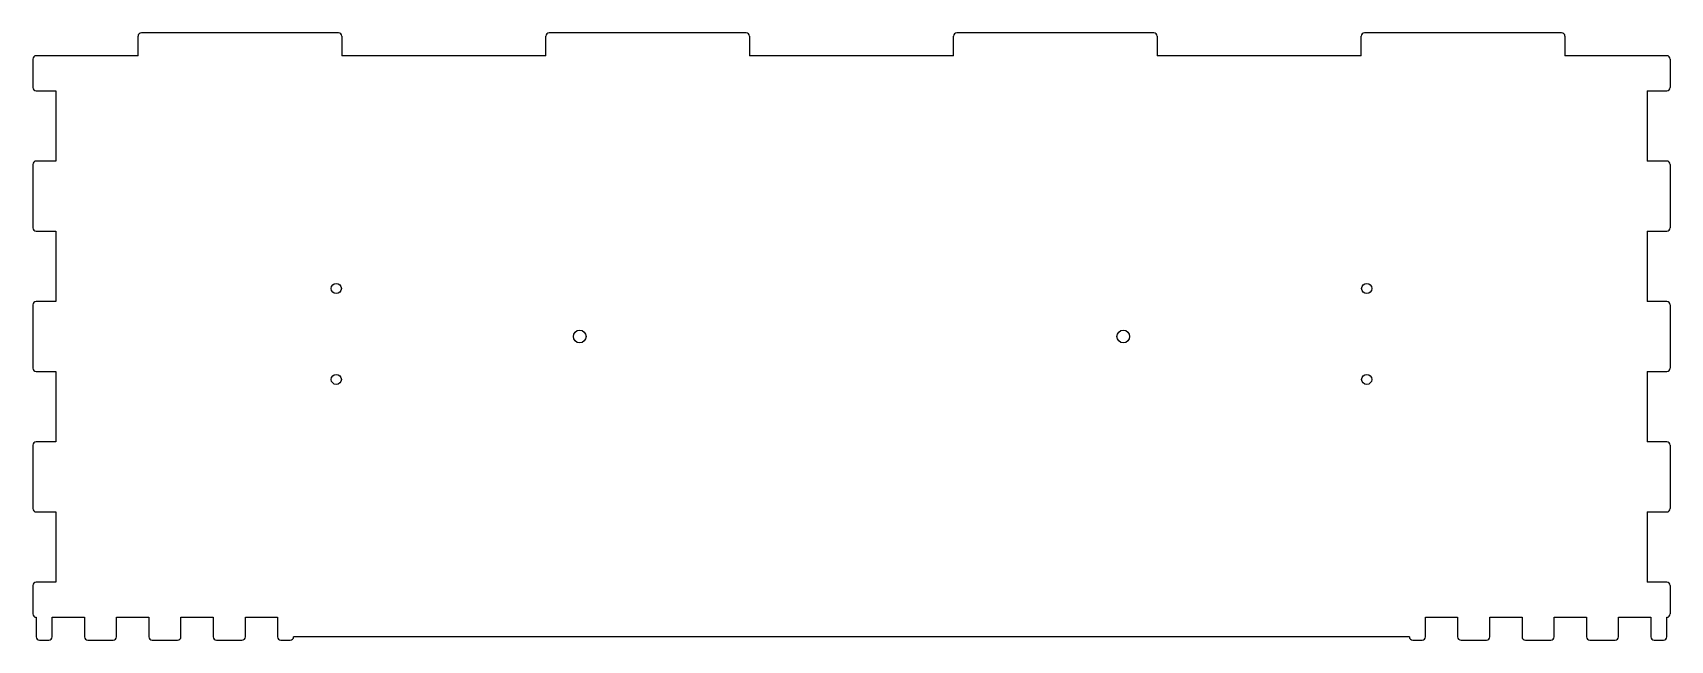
# Model space of a CAD drawing. Header units: millimetres. Extents: x 0 to 969, y 0 to 360.
import ezdxf

# ---------------------------------------------------------------- set-up
doc = ezdxf.new("R2010")
doc.units = ezdxf.units.MM
doc.layers.add('CutProfile', color=7, linetype='CONTINUOUS')

msp = doc.modelspace()

# ---------------------------------------------------------------- linework, layer by layer
at = {"layer": 'CutProfile'}
for p, q in [((180.975, 359.6), (64.325, 359.6)), ((422.275, 359.6), (305.625, 359.6)), ((663.575, 359.6), (546.925, 359.6)), ((904.875, 359.6), (788.225, 359.6)), ((62.325, 346), (62.325, 357.6)), ((182.975, 357.6), (182.975, 346)), ((303.625, 346), (303.625, 357.6)), ((424.275, 357.6), (424.275, 346)), ((544.925, 346), (544.925, 357.6)), ((665.575, 357.6), (665.575, 346)), ((786.225, 346), (786.225, 357.6)), ((906.875, 357.6), (906.875, 346)), ((0, 344), (0, 327.225)), ((62.325, 346), (2, 346)), ((303.625, 346), (182.975, 346)), ((544.925, 346), (424.275, 346)), ((786.225, 346), (665.575, 346)), ((967.2, 346), (906.875, 346)), ((969.2, 344), (969.2, 327.225)), ((2, 325.225), (13.6, 325.225)), ((13.6, 325.225), (13.6, 283.675)), ((955.6, 325.225), (967.2, 325.225)), ((955.6, 325.225), (955.6, 283.675)), ((0, 281.675), (0, 244.125)), ((13.6, 283.675), (2, 283.675)), ((967.2, 283.675), (955.6, 283.675)), ((969.2, 281.675), (969.2, 244.125)), ((2, 242.125), (13.6, 242.125)), ((13.6, 242.125), (13.6, 200.575)), ((955.6, 242.125), (967.2, 242.125)), ((955.6, 242.125), (955.6, 200.575)), ((0, 198.575), (0, 161.025)), ((13.6, 200.575), (2, 200.575)), ((967.2, 200.575), (955.6, 200.575)), ((969.2, 198.575), (969.2, 161.025)), ((2, 159.025), (13.6, 159.025)), ((13.6, 159.025), (13.6, 117.475)), ((955.6, 159.025), (967.2, 159.025)), ((955.6, 159.025), (955.6, 117.475)), ((13.6, 117.475), (2, 117.475)), ((967.2, 117.475), (955.6, 117.475)), ((0, 115.475), (0, 77.925)), ((969.2, 115.475), (969.2, 77.925)), ((2, 75.925), (13.6, 75.925)), ((13.6, 75.925), (13.6, 34.375)), ((955.6, 75.925), (967.2, 75.925)), ((955.6, 75.925), (955.6, 34.375)), ((0, 32.375), (0, 15.6)), ((13.6, 34.375), (2, 34.375)), ((967.2, 34.375), (955.6, 34.375)), ((969.2, 32.375), (969.2, 15.6)), ((2, 13.6), (2, 2)), ((11.525, 13.6), (30.575, 13.6)), ((11.525, 2), (11.525, 13.6)), ((30.575, 13.6), (30.575, 2)), ((49.625, 13.6), (68.675, 13.6)), ((49.625, 2), (49.625, 13.6)), ((68.675, 13.6), (68.675, 2)), ((87.725, 13.6), (106.775, 13.6)), ((87.725, 2), (87.725, 13.6)), ((106.775, 13.6), (106.775, 2)), ((125.825, 13.6), (144.875, 13.6)), ((125.825, 2), (125.825, 13.6)), ((144.875, 13.6), (144.875, 2)), ((824.325, 13.6), (843.375, 13.6)), ((824.325, 2), (824.325, 13.6)), ((843.375, 13.6), (843.375, 2)), ((862.425, 13.6), (881.475, 13.6)), ((862.425, 2), (862.425, 13.6)), ((881.475, 13.6), (881.475, 2)), ((900.525, 13.6), (919.575, 13.6)), ((900.525, 2), (900.525, 13.6)), ((919.575, 13.6), (919.575, 2)), ((938.625, 13.6), (957.675, 13.6)), ((938.625, 2), (938.625, 13.6)), ((957.675, 13.6), (957.675, 2)), ((967.2, 2), (967.2, 13.6)), ((4, 0), (9.525, 0)), ((32.575, 0), (47.625, 0)), ((70.675, 0), (85.725, 0)), ((108.775, 0), (123.825, 0)), ((146.875, 0), (152.4, 0)), ((814.8, 2), (154.4, 2)), ((816.8, 0), (822.325, 0)), ((845.375, 0), (860.425, 0)), ((883.475, 0), (898.525, 0)), ((921.575, 0), (936.625, 0)), ((959.675, 0), (965.2, 0))]:
    msp.add_line(p, q, dxfattribs=at)
for centre, radius in [((179.667, 208.2), 3), ((789.533, 208.2), 3), ((323.733, 179.8), 3.75), ((645.467, 179.8), 3.75), ((179.667, 154.4), 3), ((789.533, 154.4), 3)]:
    msp.add_circle(centre, radius, dxfattribs=at)
for centre, start, end in [((64.325, 357.6), 90, 180), ((180.975, 357.6), 0, 90), ((305.625, 357.6), 90, 180), ((422.275, 357.6), 0, 90), ((546.925, 357.6), 90, 180), ((663.575, 357.6), 0, 90), ((788.225, 357.6), 90, 180), ((904.875, 357.6), 0, 90), ((2, 344), 90, 180), ((967.2, 344), 0, 90), ((2, 327.225), 180, -90), ((967.2, 327.225), -90, 0), ((2, 281.675), 90, 180), ((967.2, 281.675), 0, 90), ((2, 244.125), 180, -90), ((967.2, 244.125), -90, 0), ((2, 198.575), 90, 180), ((967.2, 198.575), 0, 90), ((2, 161.025), 180, -90), ((967.2, 161.025), -90, 0), ((2, 115.475), 90, 180), ((967.2, 115.475), 0, 90), ((2, 77.925), 180, -90), ((967.2, 77.925), -90, 0), ((2, 32.375), 90, 180), ((967.2, 32.375), 0, 90), ((2, 15.6), 180, -90), ((967.2, 15.6), -90, 0), ((4, 2), -180, -90), ((9.525, 2), -90, 0), ((32.575, 2), -180, -90), ((47.625, 2), -90, 0), ((70.675, 2), -180, -90), ((85.725, 2), -90, 0), ((108.775, 2), -180, -90), ((123.825, 2), -90, 0), ((146.875, 2), -180, -90), ((152.4, 2), -90, 0), ((816.8, 2), -180, -90), ((822.325, 2), -90, 0), ((845.375, 2), -180, -90), ((860.425, 2), -90, 0), ((883.475, 2), -180, -90), ((898.525, 2), -90, 0), ((921.575, 2), -180, -90), ((936.625, 2), -90, 0), ((959.675, 2), -180, -90), ((965.2, 2), -90, 0)]:
    msp.add_arc(centre, 2, start, end, dxfattribs=at)

doc.saveas('drawing.dxf')
